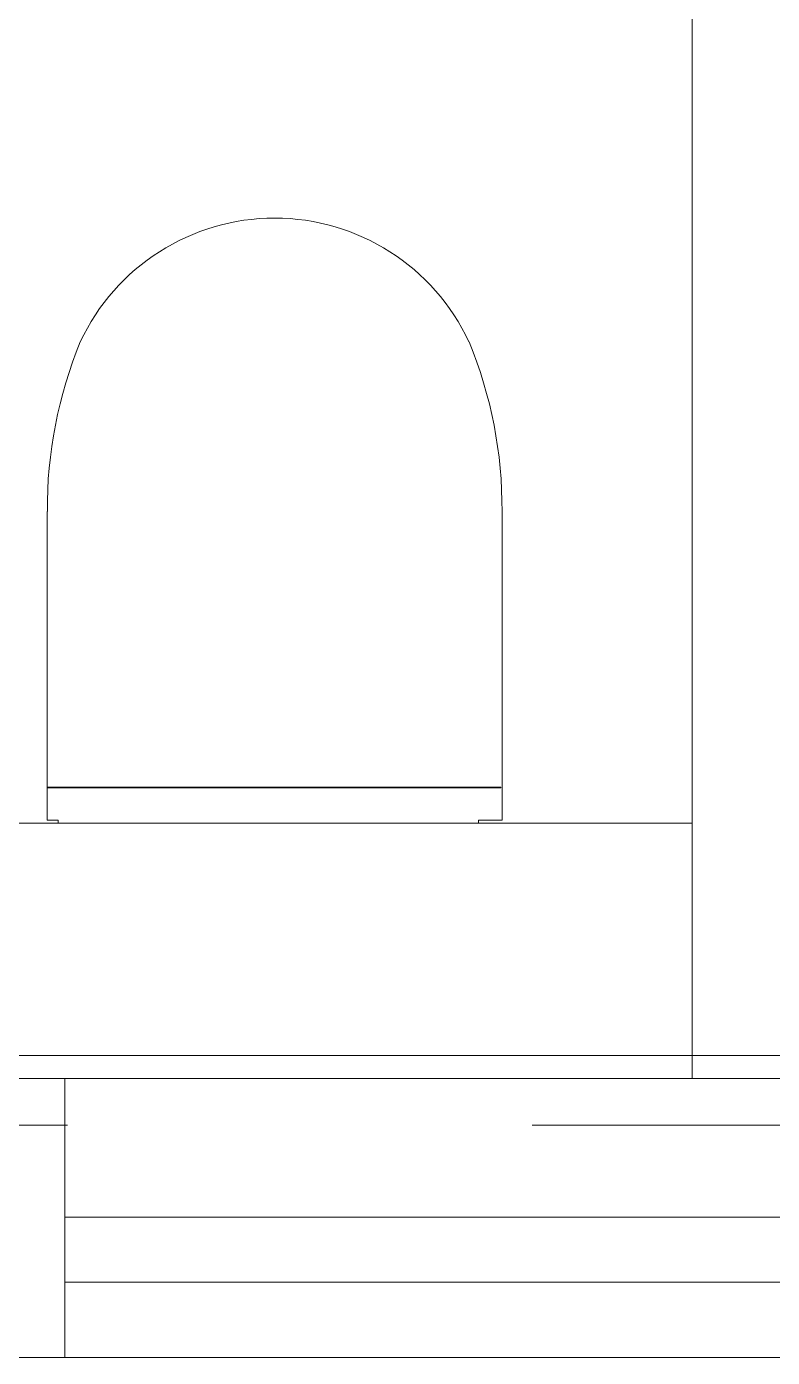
# Model space of a CAD drawing. Header units: millimetres. Extents: x -282761 to 137668, y -273845 to 94451.
# Drawn here: x -3695 to -2893, y -75475 to -74043 of the extents above; entities that cross this region are included whole.
import ezdxf

# ---------------------------------------------------------------- set-up
doc = ezdxf.new("R2010")
doc.units = ezdxf.units.MM
doc.linetypes.add('BLK_2 - 1ST__2ND_STOREY_PLAN-archi clean_11 SEPT 2024$0$IDA - Grid Line', pattern=[3500, 2000, -500, 500, -500])
for name, color, linetype, lineweight in [('BLK_2 - 1ST__2ND_STOREY_PLAN-archi clean_11 SEPT 2024$0$1599_DB_A_BLK2_HQ_R21- LINKVIEW_BLK2_1ST STOREY Toilet JOH$0$A-_DETA----_ED', 8, 'Continuous', 9), ('BLK_2 - 1ST__2ND_STOREY_PLAN-archi clean_11 SEPT 2024$0$1599_DB_A_BLK2_HQ_R21- LINKVIEW_BLK2_1ST STOREY Toilet JOH$0$M-_SANIFIXR_E', 8, 'Continuous', 9), ('BLK_2 - 1ST__2ND_STOREY_PLAN-archi clean_11 SEPT 2024$0$1599_DB_A_BLK2_HQ_R21- LINKVIEW_BLK2_1ST STOREY Toilet JOH$0$S-_COLN----_E', 8, 'Continuous', 9), ('BLK_2 - 1ST__2ND_STOREY_PLAN-archi clean_11 SEPT 2024$0$_CATCHMENT_DRAIN', 8, 'Continuous', 0), ('BLK_2 - 1ST__2ND_STOREY_PLAN-archi clean_11 SEPT 2024$0$S-_ANOTGRID_E-1', 8, 'BLK_2 - 1ST__2ND_STOREY_PLAN-archi clean_11 SEPT 2024$0$IDA - Grid Line', 9)]:
    doc.layers.add(name, color=color, linetype=linetype, lineweight=lineweight)

# ---------------------------------------------------------------- blocks, each defined once
blk = doc.blocks.new('BLK_2 - 1ST__2ND_STOREY_PLAN-archi clean_11 SEPT 2024$0$1599_DB_A_BLK2_HQ_R21- LINKVIEW_BLK2_1ST STOREY Toilet JOH$0$IDA - WC - Floor Mount wo Tank - MS980CMG-2979465-LINKVIEW_BLK2_1ST STOREY')
at = {"layer": 'BLK_2 - 1ST__2ND_STOREY_PLAN-archi clean_11 SEPT 2024$0$1599_DB_A_BLK2_HQ_R21- LINKVIEW_BLK2_1ST STOREY Toilet JOH$0$M-_SANIFIXR_E'}
for p, q in [((-245.6, -340.1), (-245.6, -8.1)), ((243.7, -8.1), (243.7, -340.1)), ((-244.4, -304.5), (-244.4, -305.3)), ((243.1, -304.5), (-244.4, -304.5)), ((-244.4, -305.3), (243.1, -305.3)), ((243.1, -305.3), (243.1, -304.5)), ((-220.3, -340.1), (-245.6, -340.1)), ((-220.3, -343.3), (-220.3, -340.1)), ((232.2, -340.1), (232.2, -343.3)), ((243.7, -340.1), (232.2, -340.1))]:
    blk.add_line(p, q, dxfattribs=at)
for centre, radius, start, end in [((-0.9, 77.1), 230.7, 24.9793, 155.0207), ((224.9, -4.8), 470.5, 157.5961, 180.3984), ((-226.8, -4.8), 470.5, 359.6016, 22.4039)]:
    blk.add_arc(centre, radius, start, end, dxfattribs=at)
blk = doc.blocks.new('BLK_2 - 1ST__2ND_STOREY_PLAN-archi clean_11 SEPT 2024')
at = {"layer": 'BLK_2 - 1ST__2ND_STOREY_PLAN-archi clean_11 SEPT 2024$0$1599_DB_A_BLK2_HQ_R21- LINKVIEW_BLK2_1ST STOREY Toilet JOH$0$A-_DETA----_ED'}
for points in [[(-131961.4, -117902.4), (-134961.4, -117902.4), (-134961.4, -118202.4), (-131961.4, -118202.4), (-131961.4, -117902.4)], [(-134961.4, -118051.6), (-131961.4, -118051.6)], [(-134961.4, -118121.3), (-131961.4, -118121.3)]]:
    blk.add_lwpolyline(points, dxfattribs=at)
at = {"layer": 'BLK_2 - 1ST__2ND_STOREY_PLAN-archi clean_11 SEPT 2024$0$1599_DB_A_BLK2_HQ_R21- LINKVIEW_BLK2_1ST STOREY Toilet JOH$0$S-_COLN----_E'}
for p, q in [((-134286.4, -115877.4), (-134286.4, -117902.4)), ((-132907.4, -117877.4), (-135607.4, -117877.4)), ((-138311.4, -117902.4), (-130586.4, -117902.4)), ((-128451.4, -118202.4), (-139111.4, -118202.4))]:
    blk.add_line(p, q, dxfattribs=at)
for points in [[(-138311.4, -110352.4), (-136561.4, -110352.4), (-136561.4, -109877.4), (-126736.4, -109877.4), (-126736.4, -110352.4), (-125011.4, -110352.4), (-125011.4, -111152.4), (-124411.4, -111152.4), (-124411.4, -117402.4), (-125011.4, -117402.4), (-125011.4, -117902.4), (-138311.4, -117902.4), (-138311.4, -117402.4), (-138911.4, -117402.4), (-138911.4, -111152.4), (-138311.4, -111152.4), (-138311.4, -110352.4)], [(-136986.4, -117627.4), (-134286.4, -117627.4)], [(-126661.4, -117902.4), (-138311.4, -117902.4)]]:
    blk.add_lwpolyline(points, dxfattribs=at)
blk.add_lwpolyline([(-134286.4, -117877.4), (-134286.4, -115877.4), (-135186.4, -115877.4), (-135186.4, -117877.4)], close=True, dxfattribs=at)
at = {"layer": 'BLK_2 - 1ST__2ND_STOREY_PLAN-archi clean_11 SEPT 2024$0$S-_ANOTGRID_E-1'}
blk.add_line((-141458.5, -117952.4), (-97513.5, -117952.4), dxfattribs=at)
at = {"layer": 'BLK_2 - 1ST__2ND_STOREY_PLAN-archi clean_11 SEPT 2024$0$1599_DB_A_BLK2_HQ_R21- LINKVIEW_BLK2_1ST STOREY Toilet JOH$0$S-_COLN----_E', "xscale": -1, "rotation": 359.9999999999997}
blk.add_blockref('BLK_2 - 1ST__2ND_STOREY_PLAN-archi clean_11 SEPT 2024$0$1599_DB_A_BLK2_HQ_R21- LINKVIEW_BLK2_1ST STOREY Toilet JOH$0$IDA - WC - Floor Mount wo Tank - MS980CMG-2979465-LINKVIEW_BLK2_1ST STOREY', (-134736.4, -117284.1), dxfattribs=at)

msp = doc.modelspace()

# ---------------------------------------------------------------- block references
at = {"layer": 'BLK_2 - 1ST__2ND_STOREY_PLAN-archi clean_11 SEPT 2024$0$_CATCHMENT_DRAIN'}
msp.add_blockref('BLK_2 - 1ST__2ND_STOREY_PLAN-archi clean_11 SEPT 2024', (131307.1, 42727.7), dxfattribs=at)

doc.saveas('drawing.dxf')
